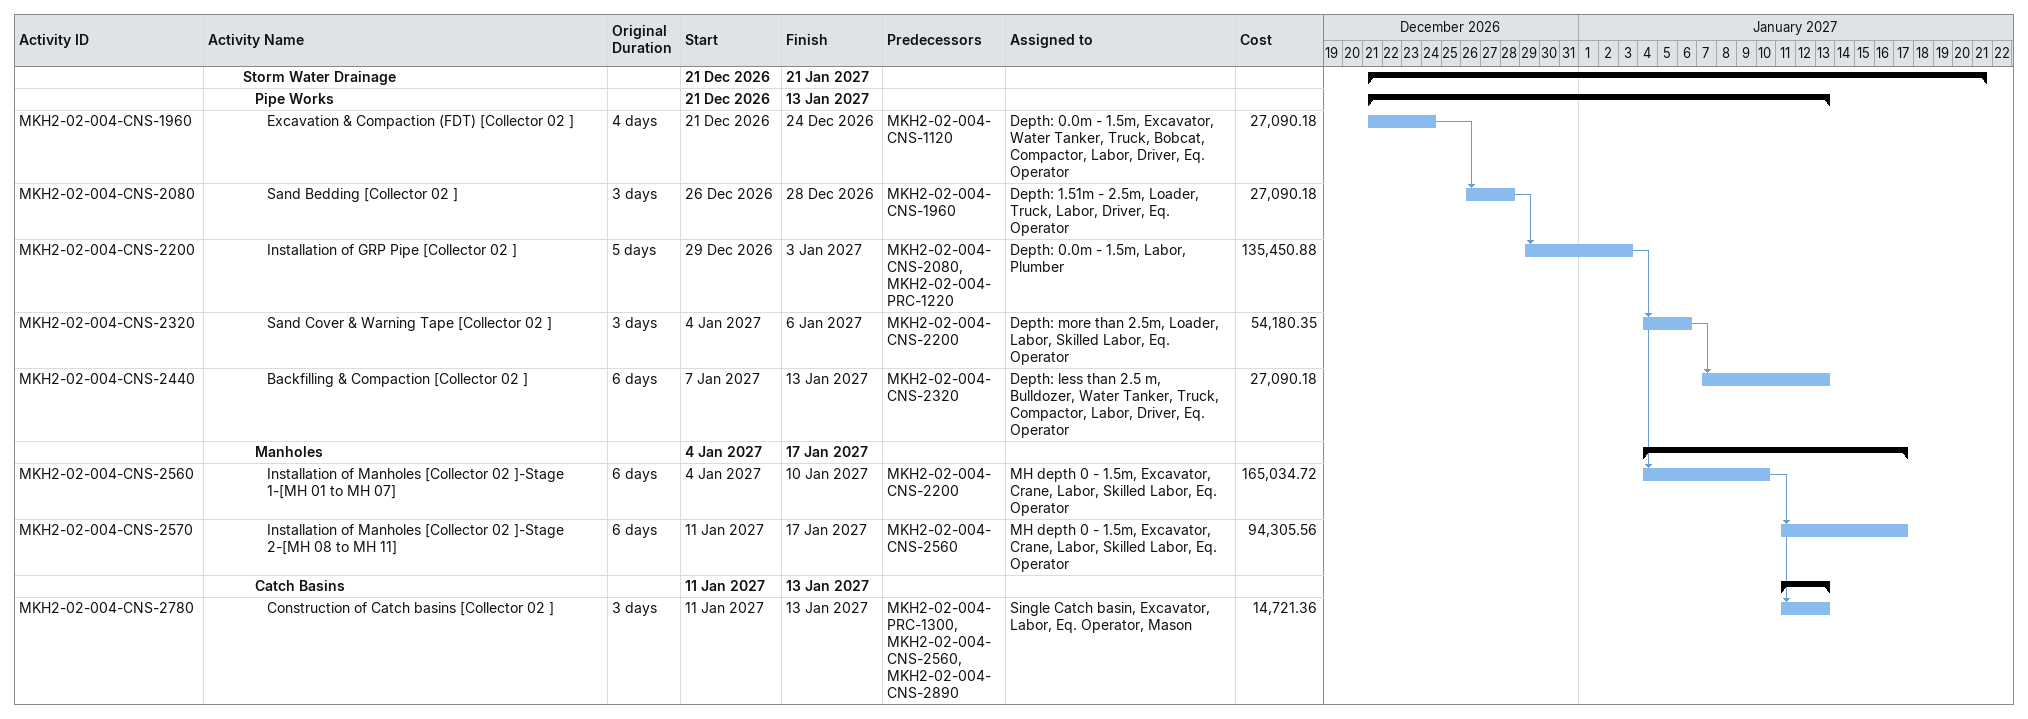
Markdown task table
| ID | Level | Task | Original duration | Start | Finish | Predecessors | Resources | Cost |
|---|---|---|---|---|---|---|---|---|
|  | 4 | **Storm Water Drainage** |  | 2026-12-21 | 2027-01-21 |  |  |  |
|  | 5 | **Pipe Works** |  | 2026-12-21 | 2027-01-13 |  |  |  |
| MKH2-02-004-CNS-1960 | 6 | Excavation & Compaction (FDT) [Collector 02 ] | 4d | 2026-12-21 | 2026-12-24 | MKH2-02-004-CNS-1120 | Depth: 0.0m - 1.5m, Excavator, Water Tanker, Truck, Bobcat, Compactor, Labor, Driver, Eq. Operator | 27090.18 |
| MKH2-02-004-CNS-2080 | 6 | Sand Bedding [Collector 02 ] | 3d | 2026-12-26 | 2026-12-28 | MKH2-02-004-CNS-1960 | Depth: 1.51m - 2.5m, Loader, Truck, Labor, Driver, Eq. Operator | 27090.18 |
| MKH2-02-004-CNS-2200 | 6 | Installation of GRP Pipe [Collector 02 ] | 5d | 2026-12-29 | 2027-01-03 | MKH2-02-004-CNS-2080, MKH2-02-004-PRC-1220 | Depth: 0.0m - 1.5m, Labor, Plumber | 135450.88 |
| MKH2-02-004-CNS-2320 | 6 | Sand Cover & Warning Tape [Collector 02 ] | 3d | 2027-01-04 | 2027-01-06 | MKH2-02-004-CNS-2200 | Depth: more than 2.5m, Loader, Labor, Skilled Labor, Eq. Operator | 54180.35 |
| MKH2-02-004-CNS-2440 | 6 | Backfilling & Compaction [Collector 02 ] | 6d | 2027-01-07 | 2027-01-13 | MKH2-02-004-CNS-2320 | Depth: less than 2.5 m, Bulldozer, Water Tanker, Truck, Compactor, Labor, Driver, Eq. Operator | 27090.18 |
|  | 5 | **Manholes** |  | 2027-01-04 | 2027-01-17 |  |  |  |
| MKH2-02-004-CNS-2560 | 6 | Installation of Manholes [Collector 02 ]-Stage 1-[MH 01 to MH 07] | 6d | 2027-01-04 | 2027-01-10 | MKH2-02-004-CNS-2200 | MH depth 0 - 1.5m, Excavator, Crane, Labor, Skilled Labor, Eq. Operator | 165034.72 |
| MKH2-02-004-CNS-2570 | 6 | Installation of Manholes [Collector 02 ]-Stage 2-[MH 08 to MH 11] | 6d | 2027-01-11 | 2027-01-17 | MKH2-02-004-CNS-2560 | MH depth 0 - 1.5m, Excavator, Crane, Labor, Skilled Labor, Eq. Operator | 94305.56 |
|  | 5 | **Catch Basins** |  | 2027-01-11 | 2027-01-13 |  |  |  |
| MKH2-02-004-CNS-2780 | 6 | Construction of Catch basins [Collector 02 ] | 3d | 2027-01-11 | 2027-01-13 | MKH2-02-004-PRC-1300, MKH2-02-004-CNS-2560, MKH2-02-004-CNS-2890 | Single Catch basin, Excavator, Labor, Eq. Operator, Mason | 14721.36 |
